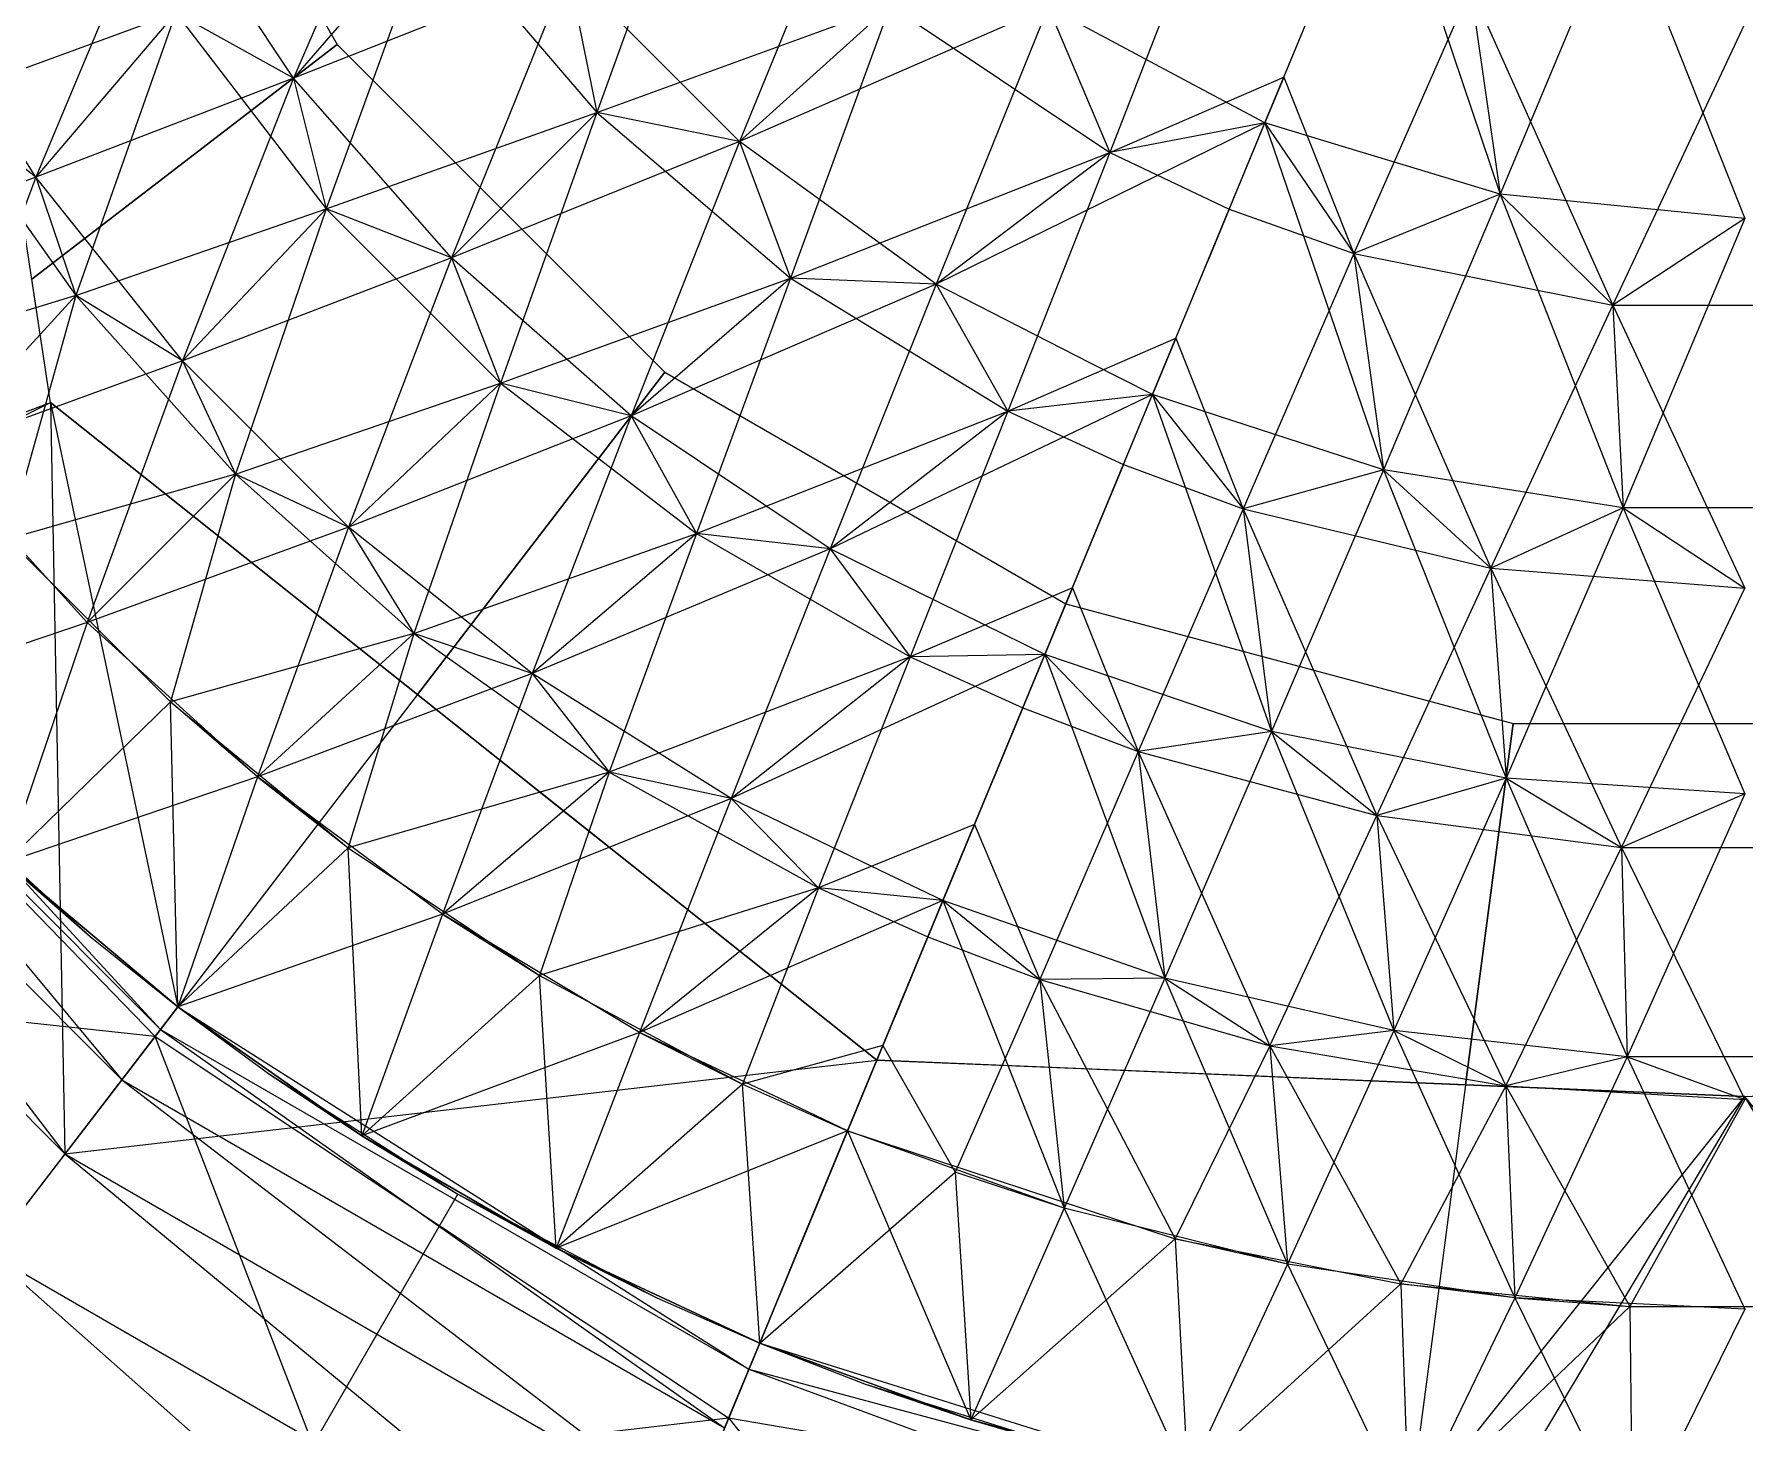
# Model space of a CAD drawing. Header units: millimetres. Extents: x -90 to 90, y -106 to 105.
# Drawn here: x -24.59 to 0, y -35.33 to -15.38 of the extents above; entities that cross this region are included whole.
import ezdxf

# ---------------------------------------------------------------- set-up
doc = ezdxf.new("R2010")
doc.units = ezdxf.units.MM
doc.header["$MEASUREMENT"] = 0
for name, color, linetype, true_color in [('1-CHJ_FG-O180x6', 116, 'Continuous', 0x008040), ('1-CHJ_XG1-O245x8', 241, 'Continuous', 0xff969c), ('1-QD_FG1-O114x6', 154, 'Continuous', 0x155aa6), ('1-QD_FG2-O140x6', 140, 'Continuous', 0x00b5ff), ('1-QD_FG3-O168x6', 254, 'Continuous', 0xbfbfff), ('1-QD_XG1-O168x6', 30, 'Continuous', 0xff7f00), ('1-QD_XG2-O180x8', 86, 'Continuous', 0x146d00), ('1-QD_XG3-O203x8', 12, 'Continuous', 0xbf0000), ('1-TC_ZL-B500x300x12x16', 31, 'Continuous', 0xffc28c), ('1-TG_CL-O457x12', 5, 'Continuous', 0x0000ff), ('1-TG_FG-O219x10', 140, 'Continuous', 0x00bcff), ('1-TG_HL-O299x8', 9, 'Continuous', 0xc4c4c4), ('1-TG_XG-O299x8', 12, 'Continuous', 0xb80000), ('1-TG_ZC1-O299x8', 140, 'Continuous', 0x00b2ff), ('1-TG_ZC2-O457x10', 84, 'Continuous', 0x25a025), ('1-YGZ-O1100x50', 1, 'Continuous', 0xff0000), ('1-YGZ-O1200x30', 9, 'Continuous', 0xbfbfbf), ('1-YGZ-O600x20', 6, 'Continuous', 0xff00ff)]:
    doc.layers.add(name, color=color, linetype=linetype, true_color=true_color)

msp = doc.modelspace()

# ---------------------------------------------------------------- linework, layer by layer
at = {"layer": '1-CHJ_FG-O180x6'}
for p, q in [((-24.997, -27.279, 20), (-23.783, -28.344, 23)), ((-23.783, -28.344, 23), (-22.524, -29.354, 20)), ((-22.524, -29.354, 20), (-21.222, -30.309, 23)), ((-21.222, -30.309, 23), (-19.88, -31.205, 20)), ((-19.88, -31.205, 20), (-18.5, -32.043, 23)), ((-18.5, -32.043, 23), (-17.085, -32.819, 20)), ((-17.085, -32.819, 20), (-15.637, -33.533, 23)), ((-15.637, -33.533, 23), (-14.159, -34.184, 20)), ((-14.159, -34.184, 20), (-12.655, -34.769, 23)), ((-12.655, -34.769, 23), (-11.126, -35.288, 20)), ((-11.126, -35.288, 20), (-9.576, -35.739, 23))]:
    msp.add_line(p, q, dxfattribs=at)
at = {"layer": '1-CHJ_XG1-O245x8'}
for p, q in [((-26.163, -26.163, 23), (-23.783, -28.344, 23)), ((-24.997, -27.279, 20), (-22.524, -29.354, 20)), ((-23.783, -28.344, 23), (-22.524, -29.354, 23)), ((-22.524, -29.354, 20), (-19.88, -31.205, 20)), ((-22.524, -29.354, 23), (-21.222, -30.309, 23)), ((-21.222, -30.309, 23), (-18.5, -32.043, 23)), ((-19.88, -31.205, 20), (-17.085, -32.819, 20)), ((-18.5, -32.043, 23), (-15.637, -33.533, 23)), ((-17.085, -32.819, 20), (-14.159, -34.184, 20)), ((-15.637, -33.533, 23), (-14.159, -34.184, 23)), ((-14.159, -34.184, 20), (-11.126, -35.288, 20)), ((-14.159, -34.184, 23), (-12.655, -34.769, 23)), ((-12.655, -34.769, 23), (-9.576, -35.739, 23)), ((-11.126, -35.288, 20), (-8.008, -36.123, 20))]:
    msp.add_line(p, q, dxfattribs=at)
at = {"layer": '1-QD_FG1-O114x6'}
for p, q in [((-18.881, -13.718, 23.055), (-20.858, -16.005, 23.664)), ((-16.917, -14.449, 25.867), (-16.502, -16.502, 23.055)), ((-3.941, -14.708, 26.563), (-3.516, -17.676, 27.694)), ((-12.283, -14.967, 24.993), (-14.449, -16.917, 25.867)), ((-10.012, -14.985, 27.694), (-9.127, -17.076, 24.993)), ((-20.858, -16.005, 23.664), (-22.551, -15.068, 20.765)), ((-20.858, -16.005, 23.664), (-20.391, -17.883, 20.765)), ((-16.502, -16.502, 23.055), (-18.591, -18.591, 23.664)), ((-14.449, -16.917, 25.867), (-16.502, -16.502, 23.055)), ((-6.897, -16.65, 27.694), (-9.127, -17.076, 24.993)), ((-6.897, -16.65, 27.694), (-5.62, -18.528, 24.993)), ((-14.449, -16.917, 25.867), (-13.718, -18.881, 23.055)), ((-9.127, -17.076, 24.993), (-11.625, -18.969, 25.867)), ((-3.516, -17.676, 27.694), (-5.62, -18.528, 24.993)), ((-3.516, -17.676, 27.694), (-1.898, -19.269, 24.993)), ((-18.591, -18.591, 23.664), (-20.391, -17.883, 20.765)), ((0, -18.022, 27.694), (-1.898, -19.269, 24.993)), ((-18.591, -18.591, 23.664), (-17.883, -20.391, 20.765)), ((-5.62, -18.528, 24.993), (-5.194, -21.633, 25.867)), ((-13.718, -18.881, 23.055), (-16.005, -20.858, 23.664)), ((-11.625, -18.969, 25.867), (-13.718, -18.881, 23.055)), ((-11.625, -18.969, 25.867), (-10.595, -20.794, 23.055)), ((-1.898, -19.269, 24.993), (-1.746, -22.179, 25.867)), ((-16.005, -20.858, 23.664), (-17.883, -20.391, 20.765)), ((-8.514, -20.554, 25.867), (-10.595, -20.794, 23.055)), ((-8.514, -20.554, 25.867), (-7.212, -22.195, 23.055)), ((-16.005, -20.858, 23.664), (-15.068, -22.551, 20.765)), ((-10.595, -20.794, 23.055), (-13.146, -22.769, 23.664)), ((-5.194, -21.633, 25.867), (-7.212, -22.195, 23.055)), ((-5.194, -21.633, 25.867), (-3.651, -23.05, 23.055)), ((-7.212, -22.195, 23.055), (-6.805, -25.395, 23.664)), ((-1.746, -22.179, 25.867), (-3.651, -23.05, 23.055)), ((-1.746, -22.179, 25.867), (0, -23.338, 23.055)), ((-13.146, -22.769, 23.664), (-15.068, -22.551, 20.765)), ((-13.146, -22.769, 23.664), (-11.996, -24.325, 20.765)), ((-3.651, -23.05, 23.055), (-3.432, -26.066, 23.664)), ((-10.061, -24.29, 23.664), (-11.996, -24.325, 20.765)), ((-10.061, -24.29, 23.664), (-8.718, -25.682, 20.765)), ((-6.805, -25.395, 23.664), (-8.718, -25.682, 20.765)), ((-6.805, -25.395, 23.664), (-5.291, -26.601, 20.765)), ((-3.432, -26.066, 23.664), (-5.291, -26.601, 20.765)), ((-3.432, -26.066, 23.664), (-1.774, -27.064, 20.765)), ((0, -26.291, 23.664), (-1.774, -27.064, 20.765))]:
    msp.add_line(p, q, dxfattribs=at)
at = {"layer": '1-QD_FG2-O140x6'}
for p, q in [((-22.551, -15.068, 20.765), (-24.563, -17.429, 21.104)), ((-24.563, -17.429, 21.104), (-25.98, -16.324, 18.142)), ((-24.563, -17.429, 21.104), (-23.989, -19.13, 18.142)), ((-20.391, -17.883, 20.765), (-22.457, -20.069, 21.104)), ((-23.989, -19.13, 18.142), (-26.049, -21.378, 18.208)), ((-22.457, -20.069, 21.104), (-23.989, -19.13, 18.142)), ((-22.457, -20.069, 21.104), (-21.696, -21.696, 18.142)), ((-17.883, -20.391, 20.765), (-20.069, -22.457, 21.104)), ((-21.696, -21.696, 18.142), (-23.828, -23.828, 18.208)), ((-20.069, -22.457, 21.104), (-21.696, -21.696, 18.142)), ((-20.069, -22.457, 21.104), (-19.13, -23.989, 18.142)), ((-15.068, -22.551, 20.765), (-17.429, -24.563, 21.104)), ((-19.13, -23.989, 18.142), (-21.378, -26.049, 18.208)), ((-17.429, -24.563, 21.104), (-19.13, -23.989, 18.142)), ((-11.996, -24.325, 20.765), (-14.569, -26.36, 21.104)), ((-17.429, -24.563, 21.104), (-16.324, -25.98, 18.142)), ((-22.63, -24.968, 15), (-24.997, -27.279, 15)), ((-22.524, -29.354, 15), (-22.63, -24.968, 15)), ((-21.378, -26.049, 18.208), (-22.63, -24.968, 15)), ((-8.718, -25.682, 20.765), (-8.338, -28.941, 21.104)), ((-21.378, -26.049, 18.208), (-20.074, -27.066, 15)), ((-16.324, -25.98, 18.142), (-18.721, -28.019, 18.208)), ((-14.569, -26.36, 21.104), (-16.324, -25.98, 18.142)), ((-14.569, -26.36, 21.104), (-13.313, -27.644, 18.142)), ((-5.291, -26.601, 20.765), (-5.045, -29.693, 21.104)), ((-20.074, -27.066, 15), (-22.524, -29.354, 15)), ((-19.88, -31.205, 15), (-20.074, -27.066, 15)), ((-1.774, -27.064, 20.765), (-1.689, -30.071, 21.104)), ((-13.313, -27.644, 18.142), (-15.885, -29.719, 18.208)), ((-11.526, -27.826, 21.104), (-13.313, -27.644, 18.142)), ((-18.721, -28.019, 18.208), (-17.324, -28.903, 15)), ((-11.526, -27.826, 21.104), (-10.134, -28.961, 18.142)), ((-17.324, -28.903, 15), (-19.88, -31.205, 15)), ((-17.085, -32.819, 15), (-17.324, -28.903, 15)), ((-8.338, -28.941, 21.104), (-10.134, -28.961, 18.142)), ((-10.134, -28.961, 18.142), (-9.782, -32.247, 18.208)), ((-8.338, -28.941, 21.104), (-6.828, -29.913, 18.142)), ((-15.885, -29.719, 18.208), (-14.408, -30.462, 15)), ((-5.045, -29.693, 21.104), (-6.828, -29.913, 18.142)), ((-5.045, -29.693, 21.104), (-3.435, -30.49, 18.142)), ((-6.828, -29.913, 18.142), (-6.574, -33.05, 18.208)), ((-1.689, -30.071, 21.104), (-3.435, -30.49, 18.142)), ((-1.689, -30.071, 21.104), (0, -30.683, 18.142)), ((-14.408, -30.462, 15), (-17.085, -32.819, 15)), ((-14.159, -34.184, 15), (-14.408, -30.462, 15)), ((-3.435, -30.49, 18.142), (-3.303, -33.535, 18.208)), ((-14.159, -34.184, 15), (-11.352, -31.728, 15)), ((-9.782, -32.247, 18.208), (-11.352, -31.728, 15)), ((-11.352, -31.728, 15), (-11.126, -35.288, 15)), ((-11.126, -35.288, 15), (-8.188, -32.688, 15)), ((-6.574, -33.05, 18.208), (-8.188, -32.688, 15)), ((-8.188, -32.688, 15), (-8.008, -36.123, 15)), ((-8.008, -36.123, 15), (-4.944, -33.333, 15)), ((-3.303, -33.535, 18.208), (-4.944, -33.333, 15)), ((-4.944, -33.333, 15), (-4.829, -36.683, 15)), ((-4.829, -36.683, 15), (-1.653, -33.657, 15)), ((-3.303, -33.535, 18.208), (-1.653, -33.657, 15)), ((-1.653, -33.657, 15), (-1.614, -36.965, 15))]:
    msp.add_line(p, q, dxfattribs=at)
at = {"layer": '1-QD_FG3-O168x6'}
for p, q in [((-6.897, -16.65, 27.694), (-5.827, -14.068, 26.563)), ((-7.713, -18.621, 26.829), (-6.625, -15.994, 25.825)), ((-6.625, -15.994, 25.825), (-6.897, -16.65, 27.694)), ((-8.514, -20.554, 25.867), (-7.409, -17.888, 24.993)), ((-7.409, -17.888, 24.993), (-7.713, -18.621, 26.829)), ((-9.297, -22.445, 24.811), (-8.179, -19.745, 24.069)), ((-8.179, -19.745, 24.069), (-8.514, -20.554, 25.867)), ((-10.061, -24.29, 23.664), (-8.931, -21.561, 23.055)), ((-8.931, -21.561, 23.055), (-9.297, -22.445, 24.811)), ((-10.805, -26.085, 22.428), (-9.665, -23.333, 21.953)), ((-9.665, -23.333, 21.953), (-10.061, -24.29, 23.664)), ((-11.526, -27.826, 21.104), (-10.379, -25.057, 20.765)), ((-10.379, -25.057, 20.765), (-10.805, -26.085, 22.428)), ((-12.223, -29.509, 19.697), (-11.072, -26.73, 19.494)), ((-11.072, -26.73, 19.494), (-11.526, -27.826, 21.104)), ((-24.997, -27.279, 15), (-22.524, -29.354, 12)), ((-12.896, -31.133, 18.208), (-11.742, -28.347, 18.142)), ((-11.742, -28.347, 18.142), (-12.223, -29.509, 19.697)), ((-22.524, -29.354, 15), (-19.88, -31.205, 12)), ((-13.541, -32.692, 16.642), (-12.388, -29.906, 16.712)), ((-12.388, -29.906, 16.712), (-12.896, -31.133, 18.208)), ((-19.88, -31.205, 12), (-19.88, -31.205, 15)), ((-19.88, -31.205, 15), (-17.085, -32.819, 12)), ((-14.159, -34.184, 15), (-12.896, -31.133, 15)), ((-12.896, -31.133, 15), (-13.541, -32.692, 16.642)), ((-17.085, -32.819, 12), (-17.085, -32.819, 15)), ((-17.085, -32.819, 15), (-14.159, -34.184, 12)), ((-13.602, -32.837, 13.63), (-14.159, -34.184, 15)), ((-14.159, -34.184, 15), (-11.126, -35.288, 12)), ((-11.126, -35.288, 12), (-11.126, -35.288, 15)), ((-11.126, -35.288, 15), (-8.008, -36.123, 12))]:
    msp.add_line(p, q, dxfattribs=at)
at = {"layer": '1-QD_XG1-O168x6'}
for p, q in [((-18.969, -11.625, 25.867), (-20.858, -16.005, 23.664)), ((-14.967, -12.283, 24.993), (-16.502, -16.502, 23.055)), ((-12.743, -12.743, 27.694), (-14.449, -16.917, 25.867)), ((-5.223, -12.609, 29.132), (-3.516, -17.676, 27.694)), ((-22.769, -13.146, 23.664), (-24.563, -17.429, 21.104)), ((-20.858, -16.005, 23.664), (-22.769, -13.146, 23.664)), ((-7.613, -13.187, 26.563), (-9.127, -17.076, 24.993)), ((-18.881, -13.718, 23.055), (-20.391, -17.883, 20.765)), ((-18.881, -13.718, 23.055), (-16.502, -16.502, 23.055)), ((-1.781, -13.531, 29.132), (-3.516, -17.676, 27.694)), ((-1.781, -13.531, 29.132), (0, -18.022, 27.694)), ((-16.917, -14.449, 25.867), (-20.858, -16.005, 23.664)), ((-16.917, -14.449, 25.867), (-18.591, -18.591, 23.664)), ((-14.449, -16.917, 25.867), (-16.917, -14.449, 25.867)), ((-3.941, -14.708, 26.563), (-5.62, -18.528, 24.993)), ((-3.941, -14.708, 26.563), (-1.898, -19.269, 24.993)), ((-16.502, -16.502, 23.055), (-12.283, -14.967, 24.993)), ((-10.012, -14.985, 27.694), (-14.449, -16.917, 25.867)), ((-12.283, -14.967, 24.993), (-13.718, -18.881, 23.055)), ((-12.283, -14.967, 24.993), (-9.127, -17.076, 24.993)), ((-10.012, -14.985, 27.694), (-11.625, -18.969, 25.867)), ((-7.779, -16.179, 27.694), (-10.012, -14.985, 27.694)), ((-1.898, -19.269, 24.993), (0, -15.227, 26.563)), ((-20.858, -16.005, 23.664), (-24.563, -17.429, 21.104)), ((-20.858, -16.005, 23.664), (-22.457, -20.069, 21.104)), ((-18.591, -18.591, 23.664), (-20.858, -16.005, 23.664)), ((-9.127, -17.076, 24.993), (-6.625, -15.994, 25.825)), ((-6.897, -16.65, 27.694), (-7.779, -16.179, 27.694)), ((-6.625, -15.994, 25.825), (-5.62, -18.528, 24.993)), ((-20.391, -17.883, 20.765), (-16.502, -16.502, 23.055)), ((-16.502, -16.502, 23.055), (-17.883, -20.391, 20.765)), ((-16.502, -16.502, 23.055), (-13.718, -18.881, 23.055)), ((-6.897, -16.65, 27.694), (-11.625, -18.969, 25.867)), ((-6.897, -16.65, 27.694), (-5.194, -21.633, 25.867)), ((-5.94, -16.94, 27.694), (-6.897, -16.65, 27.694)), ((-14.449, -16.917, 25.867), (-18.591, -18.591, 23.664)), ((-14.449, -16.917, 25.867), (-16.005, -20.858, 23.664)), ((-11.625, -18.969, 25.867), (-14.449, -16.917, 25.867)), ((-3.516, -17.676, 27.694), (-5.94, -16.94, 27.694)), ((-13.718, -18.881, 23.055), (-9.127, -17.076, 24.993)), ((-9.127, -17.076, 24.993), (-10.595, -20.794, 23.055)), ((-9.127, -17.076, 24.993), (-7.409, -17.888, 24.993)), ((-3.516, -17.676, 27.694), (-5.194, -21.633, 25.867)), ((0, -18.022, 27.694), (-3.516, -17.676, 27.694)), ((-3.516, -17.676, 27.694), (-1.746, -22.179, 25.867)), ((-7.409, -17.888, 24.993), (-5.62, -18.528, 24.993)), ((0, -18.022, 27.694), (-1.746, -22.179, 25.867)), ((-18.591, -18.591, 23.664), (-22.457, -20.069, 21.104)), ((-18.591, -18.591, 23.664), (-20.069, -22.457, 21.104)), ((-16.005, -20.858, 23.664), (-18.591, -18.591, 23.664)), ((-5.62, -18.528, 24.993), (-7.212, -22.195, 23.055)), ((-5.62, -18.528, 24.993), (-1.898, -19.269, 24.993)), ((-5.62, -18.528, 24.993), (-3.651, -23.05, 23.055)), ((-17.883, -20.391, 20.765), (-13.718, -18.881, 23.055)), ((-13.718, -18.881, 23.055), (-15.068, -22.551, 20.765)), ((-13.718, -18.881, 23.055), (-10.595, -20.794, 23.055)), ((-11.625, -18.969, 25.867), (-16.005, -20.858, 23.664)), ((-11.625, -18.969, 25.867), (-13.146, -22.769, 23.664)), ((-9.405, -20.1, 25.867), (-11.625, -18.969, 25.867)), ((-3.651, -23.05, 23.055), (-1.898, -19.269, 24.993)), ((-1.898, -19.269, 24.993), (1.898, -19.269, 24.993)), ((-1.898, -19.269, 24.993), (0, -23.338, 23.055)), ((-10.595, -20.794, 23.055), (-8.179, -19.745, 24.069)), ((-8.179, -19.745, 24.069), (-7.212, -22.195, 23.055)), ((-8.514, -20.554, 25.867), (-9.405, -20.1, 25.867)), ((-8.514, -20.554, 25.867), (-13.146, -22.769, 23.664)), ((-8.514, -20.554, 25.867), (-6.805, -25.395, 23.664)), ((-7.563, -20.863, 25.867), (-8.514, -20.554, 25.867)), ((-16.005, -20.858, 23.664), (-20.069, -22.457, 21.104)), ((-16.005, -20.858, 23.664), (-17.429, -24.563, 21.104)), ((-13.146, -22.769, 23.664), (-16.005, -20.858, 23.664)), ((-15.068, -22.551, 20.765), (-10.595, -20.794, 23.055)), ((-10.595, -20.794, 23.055), (-11.996, -24.325, 20.765)), ((-10.595, -20.794, 23.055), (-8.931, -21.561, 23.055)), ((-5.194, -21.633, 25.867), (-7.563, -20.863, 25.867)), ((-8.931, -21.561, 23.055), (-7.212, -22.195, 23.055)), ((-5.194, -21.633, 25.867), (-6.805, -25.395, 23.664)), ((-1.746, -22.179, 25.867), (-5.194, -21.633, 25.867)), ((-5.194, -21.633, 25.867), (-3.432, -26.066, 23.664)), ((-7.212, -22.195, 23.055), (-8.718, -25.682, 20.765)), ((-7.212, -22.195, 23.055), (-3.651, -23.05, 23.055)), ((-7.212, -22.195, 23.055), (-5.291, -26.601, 20.765)), ((-1.746, -22.179, 25.867), (-3.432, -26.066, 23.664)), ((1.746, -22.179, 25.867), (-1.746, -22.179, 25.867)), ((-1.746, -22.179, 25.867), (0, -26.291, 23.664)), ((-13.146, -22.769, 23.664), (-17.429, -24.563, 21.104)), ((-13.146, -22.769, 23.664), (-14.569, -26.36, 21.104)), ((-10.958, -23.848, 23.664), (-13.146, -22.769, 23.664)), ((-5.291, -26.601, 20.765), (-3.651, -23.05, 23.055)), ((-3.651, -23.05, 23.055), (0, -23.338, 23.055)), ((-3.651, -23.05, 23.055), (-1.774, -27.064, 20.765)), ((-9.665, -23.333, 21.953), (-11.996, -24.325, 20.765)), ((-9.665, -23.333, 21.953), (-8.718, -25.682, 20.765)), ((-1.774, -27.064, 20.765), (0, -23.338, 23.055)), ((-10.061, -24.29, 23.664), (-10.958, -23.848, 23.664)), ((-10.061, -24.29, 23.664), (-14.569, -26.36, 21.104)), ((-10.061, -24.29, 23.664), (-8.338, -28.941, 21.104)), ((-9.114, -24.611, 23.664), (-10.061, -24.29, 23.664)), ((-6.805, -25.395, 23.664), (-9.114, -24.611, 23.664)), ((-6.805, -25.395, 23.664), (-8.338, -28.941, 21.104)), ((-3.432, -26.066, 23.664), (-6.805, -25.395, 23.664)), ((-6.805, -25.395, 23.664), (-5.045, -29.693, 21.104)), ((-3.432, -26.066, 23.664), (-5.045, -29.693, 21.104)), ((0, -26.291, 23.664), (-3.432, -26.066, 23.664)), ((-3.432, -26.066, 23.664), (-1.689, -30.071, 21.104)), ((0, -26.291, 23.664), (-1.689, -30.071, 21.104))]:
    msp.add_line(p, q, dxfattribs=at)
at = {"layer": '1-QD_XG2-O180x8'}
for p, q in [((-24.563, -17.429, 21.104), (-26.36, -14.569, 21.104)), ((-25.98, -16.324, 18.142), (-22.551, -15.068, 20.765)), ((-22.551, -15.068, 20.765), (-23.989, -19.13, 18.142)), ((-22.551, -15.068, 20.765), (-20.391, -17.883, 20.765)), ((-25.98, -16.324, 18.142), (-23.989, -19.13, 18.142)), ((-24.563, -17.429, 21.104), (-28.019, -18.721, 18.208)), ((-24.563, -17.429, 21.104), (-26.049, -21.378, 18.208)), ((-22.457, -20.069, 21.104), (-24.563, -17.429, 21.104)), ((-23.989, -19.13, 18.142), (-20.391, -17.883, 20.765)), ((-20.391, -17.883, 20.765), (-21.696, -21.696, 18.142)), ((-20.391, -17.883, 20.765), (-17.883, -20.391, 20.765)), ((-23.989, -19.13, 18.142), (-27.066, -20.074, 15)), ((-23.989, -19.13, 18.142), (-24.968, -22.63, 15)), ((-23.989, -19.13, 18.142), (-21.696, -21.696, 18.142)), ((-22.457, -20.069, 21.104), (-26.049, -21.378, 18.208)), ((-22.457, -20.069, 21.104), (-23.828, -23.828, 18.208)), ((-20.069, -22.457, 21.104), (-22.457, -20.069, 21.104)), ((-21.696, -21.696, 18.142), (-17.883, -20.391, 20.765)), ((-17.883, -20.391, 20.765), (-19.13, -23.989, 18.142)), ((-17.883, -20.391, 20.765), (-15.068, -22.551, 20.765)), ((-23.828, -23.828, 18.208), (-26.049, -21.378, 18.208)), ((-21.696, -21.696, 18.142), (-24.968, -22.63, 15)), ((-21.696, -21.696, 18.142), (-22.63, -24.968, 15)), ((-21.696, -21.696, 18.142), (-19.13, -23.989, 18.142)), ((-20.069, -22.457, 21.104), (-23.828, -23.828, 18.208)), ((-20.069, -22.457, 21.104), (-21.378, -26.049, 18.208)), ((-17.429, -24.563, 21.104), (-20.069, -22.457, 21.104)), ((-19.13, -23.989, 18.142), (-15.068, -22.551, 20.765)), ((-15.068, -22.551, 20.765), (-16.324, -25.98, 18.142)), ((-15.068, -22.551, 20.765), (-11.996, -24.325, 20.765)), ((-24.968, -22.63, 15), (-22.63, -24.968, 15)), ((-21.378, -26.049, 18.208), (-23.828, -23.828, 18.208)), ((-19.13, -23.989, 18.142), (-22.63, -24.968, 15)), ((-19.13, -23.989, 18.142), (-20.074, -27.066, 15)), ((-19.13, -23.989, 18.142), (-16.324, -25.98, 18.142)), ((-11.996, -24.325, 20.765), (-16.324, -25.98, 18.142)), ((-11.996, -24.325, 20.765), (-13.313, -27.644, 18.142)), ((-11.996, -24.325, 20.765), (-10.379, -25.057, 20.765)), ((-17.429, -24.563, 21.104), (-21.378, -26.049, 18.208)), ((-17.429, -24.563, 21.104), (-18.721, -28.019, 18.208)), ((-14.569, -26.36, 21.104), (-17.429, -24.563, 21.104)), ((-22.63, -24.968, 15), (-24.997, -27.279, 12)), ((-22.63, -24.968, 15), (-20.074, -27.066, 15)), ((-22.524, -29.354, 12), (-22.63, -24.968, 15)), ((-10.379, -25.057, 20.765), (-8.718, -25.682, 20.765)), ((-8.718, -25.682, 20.765), (-10.134, -28.961, 18.142)), ((-8.718, -25.682, 20.765), (-5.291, -26.601, 20.765)), ((-8.718, -25.682, 20.765), (-6.828, -29.913, 18.142)), ((-18.721, -28.019, 18.208), (-21.378, -26.049, 18.208)), ((-16.324, -25.98, 18.142), (-20.074, -27.066, 15)), ((-16.324, -25.98, 18.142), (-17.324, -28.903, 15)), ((-16.324, -25.98, 18.142), (-13.313, -27.644, 18.142)), ((-14.569, -26.36, 21.104), (-18.721, -28.019, 18.208)), ((-14.569, -26.36, 21.104), (-15.885, -29.719, 18.208)), ((-12.427, -27.392, 21.104), (-14.569, -26.36, 21.104)), ((-11.072, -26.73, 19.494), (-13.313, -27.644, 18.142)), ((-11.072, -26.73, 19.494), (-10.134, -28.961, 18.142)), ((-6.828, -29.913, 18.142), (-5.291, -26.601, 20.765)), ((-5.291, -26.601, 20.765), (-1.774, -27.064, 20.765)), ((-5.291, -26.601, 20.765), (-3.435, -30.49, 18.142)), ((-22.524, -29.354, 15), (-24.997, -27.279, 15)), ((-20.074, -27.066, 15), (-22.524, -29.354, 12)), ((-20.074, -27.066, 15), (-17.324, -28.903, 15)), ((-19.88, -31.205, 12), (-20.074, -27.066, 15)), ((-3.435, -30.49, 18.142), (-1.774, -27.064, 20.765)), ((-1.774, -27.064, 20.765), (1.774, -27.064, 20.765)), ((-1.774, -27.064, 20.765), (0, -30.683, 18.142)), ((-11.526, -27.826, 21.104), (-12.427, -27.392, 21.104)), ((-13.313, -27.644, 18.142), (-17.324, -28.903, 15)), ((-13.313, -27.644, 18.142), (-14.408, -30.462, 15)), ((-13.313, -27.644, 18.142), (-11.742, -28.347, 18.142)), ((-15.885, -29.719, 18.208), (-18.721, -28.019, 18.208)), ((-11.526, -27.826, 21.104), (-15.885, -29.719, 18.208)), ((-11.526, -27.826, 21.104), (-9.782, -32.247, 18.208)), ((-10.582, -28.156, 21.104), (-11.526, -27.826, 21.104)), ((-8.338, -28.941, 21.104), (-10.582, -28.156, 21.104)), ((-11.742, -28.347, 18.142), (-10.134, -28.961, 18.142)), ((-17.324, -28.903, 15), (-19.88, -31.205, 12)), ((-17.324, -28.903, 15), (-14.408, -30.462, 15)), ((-17.085, -32.819, 12), (-17.324, -28.903, 15)), ((-10.134, -28.961, 18.142), (-11.352, -31.728, 15)), ((-10.134, -28.961, 18.142), (-6.828, -29.913, 18.142)), ((-10.134, -28.961, 18.142), (-8.188, -32.688, 15)), ((-8.338, -28.941, 21.104), (-9.782, -32.247, 18.208)), ((-5.045, -29.693, 21.104), (-8.338, -28.941, 21.104)), ((-8.338, -28.941, 21.104), (-6.574, -33.05, 18.208)), ((-19.88, -31.205, 15), (-22.524, -29.354, 15)), ((-13.799, -30.705, 18.208), (-15.885, -29.719, 18.208)), ((-5.045, -29.693, 21.104), (-6.574, -33.05, 18.208)), ((-1.689, -30.071, 21.104), (-5.045, -29.693, 21.104)), ((-5.045, -29.693, 21.104), (-3.303, -33.535, 18.208)), ((-12.388, -29.906, 16.712), (-14.408, -30.462, 15)), ((-12.388, -29.906, 16.712), (-11.352, -31.728, 15)), ((-6.828, -29.913, 18.142), (-8.188, -32.688, 15)), ((-6.828, -29.913, 18.142), (-3.435, -30.49, 18.142)), ((-6.828, -29.913, 18.142), (-4.944, -33.333, 15)), ((-1.689, -30.071, 21.104), (-3.303, -33.535, 18.208)), ((1.689, -30.071, 21.104), (-1.689, -30.071, 21.104)), ((-1.689, -30.071, 21.104), (0, -33.698, 18.208)), ((-14.408, -30.462, 15), (-17.085, -32.819, 12)), ((-14.408, -30.462, 15), (-12.896, -31.133, 15)), ((-14.159, -34.184, 12), (-14.408, -30.462, 15)), ((-12.896, -31.133, 18.208), (-13.799, -30.705, 18.208)), ((-3.435, -30.49, 18.142), (-4.944, -33.333, 15)), ((-3.435, -30.49, 18.142), (0, -30.683, 18.142)), ((-3.435, -30.49, 18.142), (-1.653, -33.657, 15)), ((0, -30.683, 18.142), (-1.653, -33.657, 15)), ((-17.085, -32.819, 15), (-19.88, -31.205, 15)), ((-11.954, -31.469, 18.208), (-12.896, -31.133, 18.208)), ((-12.896, -31.133, 15), (-8.188, -32.688, 15)), ((-9.782, -32.247, 18.208), (-11.954, -31.469, 18.208)), ((-14.159, -34.184, 12), (-11.352, -31.728, 15)), ((-11.352, -31.728, 15), (-11.126, -35.288, 12)), ((-6.574, -33.05, 18.208), (-9.782, -32.247, 18.208)), ((-11.126, -35.288, 12), (-8.188, -32.688, 15)), ((-8.188, -32.688, 15), (-4.944, -33.333, 15)), ((-8.188, -32.688, 15), (-8.008, -36.123, 12)), ((-14.159, -34.184, 15), (-17.085, -32.819, 15)), ((-3.303, -33.535, 18.208), (-6.574, -33.05, 18.208)), ((-8.008, -36.123, 12), (-4.944, -33.333, 15)), ((-4.944, -33.333, 15), (-1.653, -33.657, 15)), ((-4.944, -33.333, 15), (-4.829, -36.683, 12)), ((-4.829, -36.683, 12), (-1.653, -33.657, 15)), ((0, -33.698, 18.208), (-3.303, -33.535, 18.208)), ((-1.653, -33.657, 15), (1.653, -33.657, 15)), ((-1.653, -33.657, 15), (-1.614, -36.965, 12)), ((-11.126, -35.288, 15), (-14.159, -34.184, 15)), ((-8.008, -36.123, 15), (-11.126, -35.288, 15))]:
    msp.add_line(p, q, dxfattribs=at)
at = {"layer": '1-QD_XG3-O203x8'}
for p, q in [((-6.625, -15.994, 25.825), (-5.827, -14.068, 26.563)), ((-6.897, -16.65, 27.694), (-6.066, -14.644, 28.463)), ((-7.409, -17.888, 24.993), (-6.625, -15.994, 25.825)), ((-7.713, -18.621, 26.829), (-6.897, -16.65, 27.694)), ((-8.179, -19.745, 24.069), (-7.409, -17.888, 24.993)), ((-8.514, -20.554, 25.867), (-7.713, -18.621, 26.829)), ((-8.931, -21.561, 23.055), (-8.179, -19.745, 24.069)), ((-9.297, -22.445, 24.811), (-8.514, -20.554, 25.867)), ((-9.665, -23.333, 21.953), (-8.931, -21.561, 23.055)), ((-10.061, -24.29, 23.664), (-9.297, -22.445, 24.811)), ((-10.379, -25.057, 20.765), (-9.665, -23.333, 21.953)), ((-23.828, -23.828, 18.208), (-27.279, -24.997, 15)), ((-23.828, -23.828, 18.208), (-24.997, -27.279, 15)), ((-10.805, -26.085, 22.428), (-10.061, -24.29, 23.664)), ((-11.072, -26.73, 19.494), (-10.379, -25.057, 20.765)), ((-21.378, -26.049, 18.208), (-24.997, -27.279, 15)), ((-21.378, -26.049, 18.208), (-22.524, -29.354, 15)), ((-11.526, -27.826, 21.104), (-10.805, -26.085, 22.428)), ((-11.742, -28.347, 18.142), (-11.072, -26.73, 19.494)), ((-22.524, -29.354, 12), (-24.997, -27.279, 12)), ((-18.721, -28.019, 18.208), (-22.524, -29.354, 15)), ((-18.721, -28.019, 18.208), (-19.88, -31.205, 15)), ((-12.223, -29.509, 19.697), (-11.526, -27.826, 21.104)), ((-12.388, -29.906, 16.712), (-11.742, -28.347, 18.142)), ((-19.88, -31.205, 12), (-22.524, -29.354, 12)), ((-15.885, -29.719, 18.208), (-19.88, -31.205, 15)), ((-15.885, -29.719, 18.208), (-17.085, -32.819, 15)), ((-12.896, -31.133, 18.208), (-12.223, -29.509, 19.697)), ((-12.896, -31.133, 15), (-12.388, -29.906, 16.712)), ((-17.085, -32.819, 12), (-19.88, -31.205, 12)), ((-12.896, -31.133, 18.208), (-17.085, -32.819, 15)), ((-13.602, -32.837, 13.63), (-12.896, -31.133, 15)), ((-13.541, -32.692, 16.642), (-12.896, -31.133, 18.208)), ((-12.896, -31.133, 18.208), (-11.126, -35.288, 15)), ((-9.782, -32.247, 18.208), (-11.126, -35.288, 15)), ((-9.782, -32.247, 18.208), (-8.008, -36.123, 15)), ((-14.159, -34.184, 15), (-13.541, -32.692, 16.642)), ((-14.159, -34.184, 12), (-17.085, -32.819, 12)), ((-14.159, -34.184, 12), (-13.602, -32.837, 13.63)), ((-6.574, -33.05, 18.208), (-8.008, -36.123, 15)), ((-6.574, -33.05, 18.208), (-4.829, -36.683, 15)), ((-3.303, -33.535, 18.208), (-4.829, -36.683, 15)), ((-3.303, -33.535, 18.208), (-1.614, -36.965, 15)), ((0, -33.698, 18.208), (-1.614, -36.965, 15)), ((-11.126, -35.288, 12), (-14.159, -34.184, 12)), ((-8.008, -36.123, 12), (-11.126, -35.288, 12))]:
    msp.add_line(p, q, dxfattribs=at)
at = {"layer": '1-TC_ZL-B500x300x12x16'}
for p, q in [((-26.177, -34.114, 23), (-22.524, -29.354, 23)), ((-21.5, -37.239, 23), (-18.5, -32.043, 23)), ((-16.455, -39.726, 23), (-14.159, -34.184, 23))]:
    msp.add_line(p, q, dxfattribs=at)
at = {"layer": '1-TG_CL-O457x12'}
for p, q in [((-29.659, -22.758, 45.218), (-22.851, -29.78, 45.218)), ((-22.851, -29.78, 45.218), (-14.606, -35.261, 45.218)), ((-14.606, -35.261, 45.218), (-4.86, -36.915, 45.218))]:
    msp.add_line(p, q, dxfattribs=at)
at = {"layer": '1-TG_FG-O219x10'}
for p, q in [((-24.351, -20.67, 42.118), (-24.622, -18.893, 45.218)), ((-24.351, -20.67, 42.118), (-22.594, -22.068, 45.218)), ((-22.594, -22.068, 42.118), (-20.837, -23.466, 45.218)), ((-22.594, -22.068, 45.218), (-22.594, -22.068, 42.118)), ((-20.837, -23.466, 42.118), (-19.079, -24.864, 45.218)), ((-20.837, -23.466, 45.218), (-20.837, -23.466, 42.118)), ((-19.079, -24.864, 42.118), (-20.965, -27.322, 45.218)), ((-19.079, -24.864, 45.218), (-16.878, -26.616, 42.118)), ((-19.079, -24.864, 45.218), (-19.079, -24.864, 42.118)), ((-16.878, -26.616, 45.218), (-14.677, -28.367, 42.118)), ((-16.878, -26.616, 42.118), (-16.878, -26.616, 45.218)), ((-20.965, -27.322, 42.118), (-22.851, -29.78, 45.218)), ((-20.965, -27.322, 45.218), (-20.965, -27.322, 42.118)), ((-14.677, -28.367, 45.218), (-12.475, -30.118, 42.118)), ((-14.677, -28.367, 42.118), (-14.677, -28.367, 45.218)), ((-22.851, -29.78, 42.118), (-24.737, -32.238, 45.218)), ((-22.851, -29.78, 45.218), (-22.851, -29.78, 42.118)), ((-12.475, -30.118, 42.118), (-13.541, -32.69, 45.218)), ((-12.475, -30.118, 42.118), (-9.654, -30.236, 45.218)), ((-9.654, -30.236, 42.118), (-6.833, -30.354, 45.218)), ((-9.654, -30.236, 45.218), (-9.654, -30.236, 42.118)), ((-6.833, -30.354, 42.118), (-4.012, -30.472, 45.218)), ((-6.833, -30.354, 45.218), (-6.833, -30.354, 42.118)), ((-4.012, -30.472, 42.118), (-4.436, -33.694, 45.218)), ((-4.012, -30.472, 45.218), (-4.012, -30.472, 42.118)), ((-4.012, -30.472, 45.218), (0, -30.64, 42.118)), ((-13.541, -32.69, 42.118), (-14.606, -35.261, 45.218)), ((-13.541, -32.69, 45.218), (-13.541, -32.69, 42.118)), ((-4.436, -33.694, 42.118), (-4.86, -36.915, 45.218)), ((-4.436, -33.694, 45.218), (-4.436, -33.694, 42.118)), ((-14.606, -35.261, 42.118), (-15.671, -37.832, 45.218)), ((-14.606, -35.261, 45.218), (-14.606, -35.261, 42.118))]:
    msp.add_line(p, q, dxfattribs=at)
at = {"layer": '1-TG_HL-O299x8'}
for p, q in [((-29.677, -22.772, 27.092), (-22.772, -29.677, 27.092)), ((-30.401, -23.327, 31.103), (-23.327, -30.401, 31.103)), ((-31.466, -24.145, 34.991), (-24.145, -31.466, 34.991)), ((-22.772, -29.677, 27.092), (-14.315, -34.559, 27.092)), ((-23.327, -30.401, 31.103), (-14.664, -35.402, 31.103)), ((-24.145, -31.466, 34.991), (-15.178, -36.643, 34.991)), ((-25.239, -32.892, 38.69), (-15.866, -38.304, 38.69)), ((-14.315, -34.559, 27.092), (-4.883, -37.087, 27.092))]:
    msp.add_line(p, q, dxfattribs=at)
at = {"layer": '1-TG_XG-O299x8'}
for p, q in [((-23.559, -9.758, 45.218), (-20.231, -15.523, 45.218)), ((-20.231, -15.523, 45.218), (-24.622, -18.893, 45.218)), ((-24.622, -18.893, 42.118), (-20.231, -15.523, 45.218)), ((-20.231, -15.523, 45.218), (-15.523, -20.231, 45.218)), ((-24.351, -20.67, 45.218), (-24.622, -18.893, 45.218)), ((-24.351, -20.67, 42.118), (-24.622, -18.893, 42.118)), ((-15.523, -20.231, 45.218), (-19.079, -24.864, 45.218)), ((-19.079, -24.864, 42.118), (-15.523, -20.231, 45.218)), ((-15.523, -20.231, 45.218), (-9.758, -23.559, 45.218)), ((-24.351, -20.67, 42.118), (-22.594, -22.068, 42.118)), ((-24.351, -20.67, 45.218), (-22.594, -22.068, 45.218)), ((-22.594, -22.068, 42.118), (-20.837, -23.466, 42.118)), ((-22.594, -22.068, 45.218), (-20.837, -23.466, 45.218)), ((-20.837, -23.466, 42.118), (-19.079, -24.864, 42.118)), ((-20.837, -23.466, 45.218), (-19.079, -24.864, 45.218)), ((-9.758, -23.559, 45.218), (-12.475, -30.118, 45.218)), ((-12.475, -30.118, 42.118), (-9.758, -23.559, 45.218)), ((-9.758, -23.559, 45.218), (-3.328, -25.282, 45.218)), ((-19.079, -24.864, 42.118), (-20.965, -27.322, 42.118)), ((-19.079, -24.864, 45.218), (-20.965, -27.322, 45.218)), ((-19.079, -24.864, 42.118), (-16.878, -26.616, 42.118)), ((-19.079, -24.864, 45.218), (-16.878, -26.616, 45.218)), ((-3.328, -25.282, 45.218), (-4.012, -30.472, 45.218)), ((-4.012, -30.472, 42.118), (-3.328, -25.282, 45.218)), ((-3.328, -25.282, 45.218), (3.328, -25.282, 45.218)), ((-16.878, -26.616, 42.118), (-14.677, -28.367, 42.118)), ((-16.878, -26.616, 45.218), (-14.677, -28.367, 45.218)), ((-20.965, -27.322, 42.118), (-22.851, -29.78, 42.118)), ((-20.965, -27.322, 45.218), (-22.851, -29.78, 45.218)), ((-14.677, -28.367, 42.118), (-12.475, -30.118, 42.118)), ((-14.677, -28.367, 45.218), (-12.475, -30.118, 45.218)), ((-22.851, -29.78, 42.118), (-24.737, -32.238, 42.118)), ((-22.851, -29.78, 45.218), (-24.737, -32.238, 45.218)), ((-12.475, -30.118, 42.118), (-13.541, -32.69, 42.118)), ((-12.475, -30.118, 45.218), (-13.541, -32.69, 45.218)), ((-12.475, -30.118, 42.118), (-9.654, -30.236, 42.118)), ((-12.475, -30.118, 45.218), (-9.654, -30.236, 45.218)), ((-9.654, -30.236, 42.118), (-6.833, -30.354, 42.118)), ((-9.654, -30.236, 45.218), (-6.833, -30.354, 45.218)), ((-6.833, -30.354, 42.118), (-4.012, -30.472, 42.118)), ((-6.833, -30.354, 45.218), (-4.012, -30.472, 45.218)), ((-4.012, -30.472, 42.118), (-4.436, -33.694, 42.118)), ((-4.012, -30.472, 45.218), (-4.436, -33.694, 45.218)), ((-4.012, -30.472, 45.218), (0, -30.64, 45.218)), ((-4.012, -30.472, 42.118), (0, -30.64, 42.118)), ((-13.541, -32.69, 42.118), (-14.606, -35.261, 42.118)), ((-13.541, -32.69, 45.218), (-14.606, -35.261, 45.218)), ((-4.436, -33.694, 42.118), (-4.86, -36.915, 42.118)), ((-4.436, -33.694, 45.218), (-4.86, -36.915, 45.218)), ((-14.606, -35.261, 42.118), (-15.671, -37.832, 42.118)), ((-14.606, -35.261, 45.218), (-15.671, -37.832, 45.218))]:
    msp.add_line(p, q, dxfattribs=at)
at = {"layer": '1-TG_ZC1-O299x8'}
for p, q in [((-24.351, -20.67, 34.991), (-25.869, -10.715, 34.991)), ((-24.351, -20.67, 23), (-25.869, -10.715, 23)), ((-31.466, -24.145, 34.991), (-24.351, -20.67, 34.991)), ((-29.354, -22.524, 23), (-24.351, -20.67, 23)), ((-24.351, -20.67, 34.991), (-24.145, -31.466, 34.991)), ((-24.351, -20.67, 23), (-22.524, -29.354, 23)), ((-29.354, -22.524, 23), (-22.772, -29.677, 27.092)), ((-29.677, -22.772, 27.092), (-23.327, -30.401, 31.103)), ((-30.401, -23.327, 31.103), (-24.145, -31.466, 34.991)), ((-22.524, -29.354, 23), (-14.315, -34.559, 27.092)), ((-22.772, -29.677, 27.092), (-14.664, -35.402, 31.103)), ((-24.145, -31.466, 34.991), (-12.475, -30.118, 34.991)), ((-12.475, -30.118, 34.991), (-15.178, -36.643, 34.991)), ((-14.159, -34.184, 23), (-12.475, -30.118, 23)), ((0, -30.64, 34.991), (-12.475, -30.118, 34.991)), ((0, -30.64, 23), (-12.475, -30.118, 23)), ((0, -30.64, 34.991), (12.475, -30.118, 34.991)), ((0, -30.64, 23), (12.475, -30.118, 23)), ((-23.327, -30.401, 31.103), (-15.178, -36.643, 34.991)), ((-5.177, -39.323, 34.991), (0, -30.64, 34.991)), ((-4.829, -36.683, 23), (0, -30.64, 23)), ((5.177, -39.323, 34.991), (0, -30.64, 34.991)), ((4.829, -36.683, 23), (0, -30.64, 23)), ((-24.145, -31.466, 34.991), (-15.866, -38.304, 38.69)), ((-25.239, -32.892, 38.69), (-16.736, -40.403, 42.118)), ((-14.159, -34.184, 23), (-4.883, -37.087, 27.092)), ((-14.315, -34.559, 27.092), (-5.002, -37.992, 31.103))]:
    msp.add_line(p, q, dxfattribs=at)
at = {"layer": '1-TG_ZC2-O457x10'}
for p, q in [((-12.475, -30.118, 34.991), (-24.351, -20.67, 34.991)), ((-12.475, -30.118, 34.991), (-24.351, -20.67, 42.118)), ((-24.351, -20.67, 34.991), (-12.475, -30.118, 42.118)), ((-24.351, -20.67, 34.991), (-12.475, -30.118, 23)), ((-24.351, -20.67, 23), (-12.475, -30.118, 34.991)), ((-12.475, -30.118, 23), (-24.351, -20.67, 23)), ((-22.851, -29.78, 45.218), (-29.031, -29.112, 45.218)), ((-20.466, -35.938, 45.218), (-22.851, -29.78, 45.218)), ((-20.466, -35.938, 45.218), (-14.606, -35.261, 45.218)), ((-14.606, -35.261, 45.218), (-11.027, -39.774, 45.218))]:
    msp.add_line(p, q, dxfattribs=at)
at = {"layer": '1-YGZ-O1100x50'}
for p, q in [((-22.524, -29.354, 20), (-22.524, -29.354, 23)), ((-22.524, -29.354, 11.4), (-22.524, -29.354, 20)), ((-14.159, -34.184, 20), (-14.159, -34.184, 23)), ((-14.159, -34.184, 11.4), (-14.159, -34.184, 20))]:
    msp.add_line(p, q, dxfattribs=at)
at = {"layer": '1-YGZ-O1200x30'}
for p, q in [((-24.351, -20.67, 42.118), (-24.351, -20.67, 45.218)), ((-24.351, -20.67), (-24.351, -20.67, 42.118)), ((-12.475, -30.118, 42.118), (-12.475, -30.118, 45.218)), ((-12.475, -30.118), (-12.475, -30.118, 42.118))]:
    msp.add_line(p, q, dxfattribs=at)
at = {"layer": '1-YGZ-O600x20'}
for p, q in [((-22.524, -29.354, 23), (-22.772, -29.677, 27.092)), ((-22.772, -29.677, 27.092), (-23.327, -30.401, 31.103)), ((-23.327, -30.401, 31.103), (-24.145, -31.466, 34.991)), ((-24.145, -31.466, 34.991), (-25.239, -32.892, 38.69)), ((-14.159, -34.184, 23), (-14.315, -34.559, 27.092)), ((-14.315, -34.559, 27.092), (-14.664, -35.402, 31.103))]:
    msp.add_line(p, q, dxfattribs=at)

doc.saveas('drawing.dxf')
